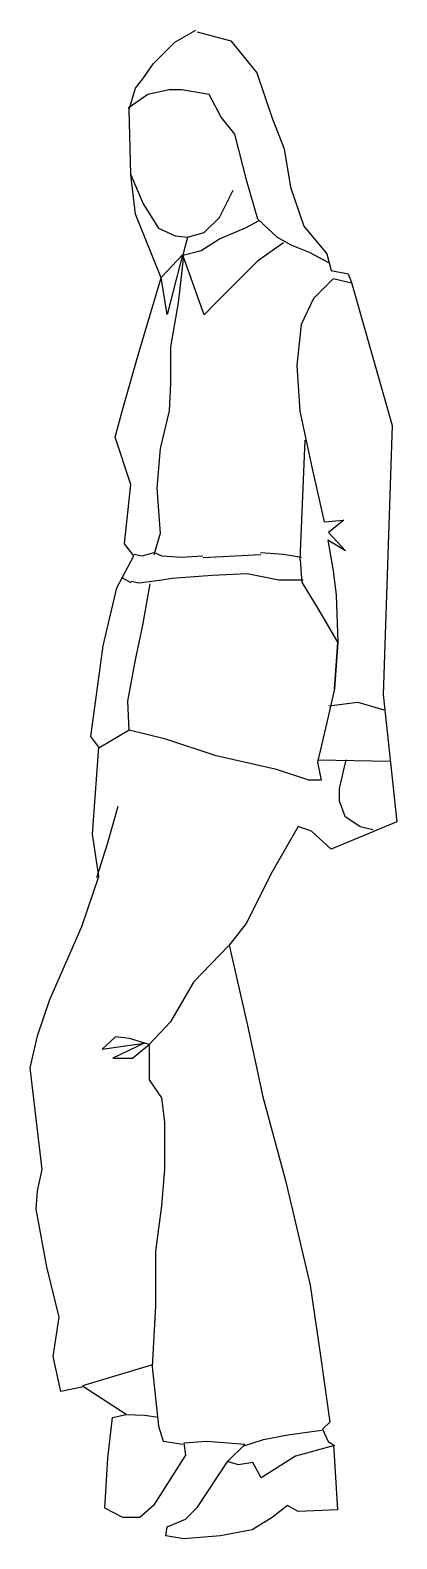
# Model space of a CAD drawing. Extents: x 5434 to 5825, y -2898 to -1290.
import ezdxf

# ---------------------------------------------------------------- set-up
doc = ezdxf.new("R2010")
doc.units = 0
doc.header["$LTSCALE"] = 1270
doc.header["$MEASUREMENT"] = 0
doc.layers.get('0').update_dxf_attribs({"linetype": 'CONTINUOUS'})

msp = doc.modelspace()

# ---------------------------------------------------------------- linework, layer by layer
at = {"linetype": 'CONTINUOUS'}
for p, q in [((5588.1, -1302.9), (5610.7, -1290.1)), ((5612, -1292), (5647.9, -1301.5)), ((5647.9, -1301.5), (5675.4, -1335.7)), ((5565.5, -1325.6), (5588.1, -1302.9)), ((5554, -1341.9), (5565.5, -1325.6)), ((5546.2, -1351.8), (5554, -1341.9)), ((5675.4, -1335.7), (5691.8, -1384)), ((5559.6, -1358.5), (5538.6, -1373.2)), ((5539.5, -1374.5), (5546.2, -1351.8)), ((5582.3, -1353.6), (5559.6, -1358.5)), ((5595.4, -1353.6), (5582.3, -1353.6)), ((5624.6, -1358.5), (5595.4, -1353.6)), ((5637.4, -1382.8), (5624.6, -1358.5)), ((5541.2, -1443.9), (5539.5, -1374.5)), ((5652.1, -1400.8), (5637.4, -1382.8)), ((5691.8, -1384), (5704.6, -1416.6)), ((5664.9, -1450.9), (5652.1, -1400.8)), ((5704.6, -1416.6), (5711.2, -1457.3)), ((5546.2, -1486.3), (5541.2, -1443.9)), ((5541.5, -1444.2), (5554.3, -1475.1)), ((5635.8, -1489.8), (5650.2, -1460.7)), ((5676.5, -1491.6), (5664.9, -1450.9)), ((5711.2, -1457.3), (5725.6, -1499.1)), ((5554.3, -1475.1), (5570.8, -1501)), ((5573.6, -1554), (5546.2, -1486.3)), ((5619.3, -1505.9), (5635.8, -1489.8)), ((5663.4, -1500.9), (5677.9, -1493)), ((5697.5, -1511), (5676.5, -1491.6)), ((5570.8, -1501), (5588.4, -1509.2)), ((5588.4, -1509.2), (5601.6, -1510.9)), ((5601.8, -1510.7), (5596.8, -1530.1)), ((5601.6, -1510.9), (5619.3, -1505.9)), ((5635.9, -1512.4), (5663.4, -1500.9)), ((5712.2, -1519.2), (5697.5, -1511)), ((5725.6, -1499.1), (5749.9, -1528.4)), ((5596.8, -1530.1), (5616.2, -1525.1)), ((5616.2, -1525.1), (5635.9, -1512.4)), ((5703.8, -1516.9), (5676.2, -1536.5)), ((5731.6, -1527.1), (5712.2, -1519.2)), ((5752.1, -1538.2), (5731.6, -1527.1)), ((5573.7, -1553.8), (5596.4, -1529.5)), ((5596.4, -1529.5), (5579.9, -1593.2)), ((5596.8, -1537.2), (5591.8, -1580.7)), ((5596.8, -1530.1), (5596.8, -1537.2)), ((5619.4, -1593.4), (5596.8, -1530.1)), ((5676.2, -1536.5), (5651.9, -1560.8)), ((5749.9, -1528.4), (5754.8, -1546.4)), ((5549.4, -1635.3), (5573.6, -1554)), ((5579.9, -1593.2), (5573.7, -1553.8)), ((5756.8, -1555), (5735.8, -1576.3)), ((5754.8, -1546.4), (5772.9, -1549.7)), ((5776.5, -1559.9), (5756.8, -1555)), ((5772.9, -1549.7), (5776.2, -1559.2)), ((5776.2, -1559.2), (5819.7, -1711.6)), ((5651.9, -1560.8), (5630.9, -1581.9)), ((5591.8, -1580.7), (5583.7, -1627.5)), ((5630.9, -1581.9), (5619.4, -1593.4)), ((5735.8, -1576.3), (5722.7, -1603.9)), ((5722.7, -1603.9), (5718.1, -1647.4)), ((5533, -1693.6), (5549.4, -1635.3)), ((5583.7, -1627.5), (5583.7, -1666.5)), ((5718.1, -1647.4), (5721.4, -1696.3)), ((5583.7, -1666.5), (5582, -1695.8)), ((5524.8, -1724), (5533, -1693.6)), ((5582, -1695.8), (5572.5, -1735.9)), ((5721.4, -1696.3), (5734.2, -1755.9)), ((5819.7, -1711.6), (5809.9, -1998.2)), ((5541.2, -1774.6), (5524.8, -1724)), ((5572.5, -1735.9), (5569.2, -1778.3)), ((5721.7, -1854.8), (5727.1, -1727)), ((5734.2, -1755.9), (5747.3, -1814.2)), ((5534.6, -1837.7), (5541.2, -1774.6)), ((5569.2, -1778.3), (5572.5, -1826.8)), ((5747.3, -1814.2), (5768.3, -1812.6)), ((5768.3, -1812.6), (5751.8, -1825.7)), ((5572.5, -1826.8), (5565.9, -1849.4)), ((5751.8, -1825.7), (5769.9, -1845)), ((5544.5, -1850.5), (5534.6, -1837.7)), ((5545, -1848.7), (5553.3, -1850.4)), ((5553.3, -1850.4), (5566.1, -1847)), ((5566.1, -1847), (5574.3, -1850.4)), ((5618.2, -1852.2), (5679.8, -1848.9)), ((5679.5, -1847), (5703.8, -1848.7)), ((5703.8, -1848.7), (5723.1, -1852)), ((5751, -1833.9), (5756.8, -1866.4)), ((5769.9, -1845), (5751, -1833.9)), ((5526.4, -1884.7), (5544.5, -1850.5)), ((5574.3, -1850.4), (5595.3, -1852)), ((5595.3, -1852), (5617.9, -1850.4)), ((5721.7, -1854.8), (5723.4, -1879.1)), ((5541.6, -1879.1), (5532.2, -1873.8)), ((5550, -1879.5), (5541.8, -1877.9)), ((5574.3, -1876.3), (5550, -1879.5)), ((5554.1, -1924.5), (5562, -1880.5)), ((5585.4, -1874.6), (5574.3, -1876.3)), ((5627.8, -1871.3), (5585.4, -1874.6)), ((5665.2, -1869.7), (5627.8, -1871.3)), ((5698.8, -1876.3), (5665.2, -1869.7)), ((5724.8, -1876.3), (5698.8, -1876.3)), ((5740.7, -1906.6), (5724.3, -1879.1)), ((5756.8, -1866.4), (5760.1, -1892.3)), ((5512, -1946.3), (5526.4, -1884.7)), ((5760.1, -1892.3), (5761.7, -1942.4)), ((5761.7, -1942.4), (5740.7, -1906.6)), ((5546.2, -1961.4), (5554.1, -1924.5)), ((5758.4, -1992.5), (5761.7, -1942.4)), ((5761.7, -1942.4), (5758.4, -1992.5)), ((5498.8, -2043.1), (5512, -1946.3)), ((5538.1, -2005.4), (5546.2, -1961.4)), ((5758.2, -1992.2), (5750, -2028)), ((5539.6, -2036.3), (5538.1, -2005.4)), ((5752.1, -2010.5), (5783, -2006.4)), ((5783, -2006.4), (5810.6, -2014.7)), ((5809.9, -1998.2), (5824.6, -2134.1)), ((5539.6, -2036.3), (5507.2, -2055.6)), ((5578.7, -2045.8), (5539.6, -2036.3)), ((5750, -2028), (5740.2, -2070.4)), ((5507.1, -2054.6), (5498.8, -2043.1)), ((5500.5, -2147.1), (5507.1, -2054.6)), ((5632.1, -2063.8), (5578.7, -2045.8)), ((5696.6, -2078.2), (5632.1, -2063.8)), ((5740, -2068), (5817.7, -2069.3)), ((5740.2, -2070.4), (5743.9, -2089.8)), ((5770.4, -2068), (5763.3, -2098.4)), ((5730.8, -2089.8), (5696.6, -2078.2)), ((5743.9, -2089.8), (5730.8, -2089.8)), ((5763.3, -2098.4), (5763.3, -2111.6)), ((5516.6, -2157.5), (5527.7, -2117.3)), ((5763.3, -2111.6), (5769.1, -2128)), ((5719.4, -2139), (5691.8, -2187.5)), ((5733.8, -2143.9), (5719.4, -2139)), ((5824.6, -2134.1), (5754.8, -2163.3)), ((5769.1, -2128), (5785.5, -2139.2)), ((5507.1, -2192.3), (5500.5, -2147.1)), ((5754.8, -2163.3), (5733.8, -2143.9)), ((5785.5, -2139.2), (5799.5, -2142.4)), ((5505.1, -2193.3), (5516.6, -2157.5)), ((5489.3, -2245.6), (5507.1, -2192.3)), ((5691.8, -2187.5), (5664.2, -2242.5)), ((5472.9, -2283), (5489.3, -2245.6)), ((5664.2, -2242.5), (5646.2, -2265.4)), ((5645.2, -2266.4), (5608.2, -2305)), ((5646.2, -2265.4), (5665.5, -2351.3)), ((5455.2, -2323.3), (5472.9, -2283)), ((5608.2, -2305), (5583.6, -2347.3)), ((5442.1, -2362.3), (5455.2, -2323.3)), ((5583.6, -2347.3), (5560.9, -2371.6)), ((5434.2, -2396.4), (5442.1, -2362.3)), ((5525.1, -2363.4), (5510.7, -2376.5)), ((5539.9, -2365), (5525.1, -2363.4)), ((5665.5, -2351.3), (5682, -2427.3)), ((5510.7, -2376.5), (5555.5, -2370)), ((5555.5, -2370), (5522.2, -2386)), ((5560.9, -2371.6), (5539.9, -2365)), ((5543.2, -2386), (5560.9, -2371.6)), ((5560.9, -2371.6), (5560.9, -2409.1)), ((5447, -2504.8), (5434.2, -2396.4)), ((5522.2, -2386), (5543.2, -2386)), ((5560.9, -2409.1), (5574, -2428.4)), ((5574, -2428.4), (5577.3, -2454.2)), ((5682, -2427.3), (5706.2, -2516.4)), ((5577.3, -2454.2), (5577.3, -2504.3)), ((5442.1, -2527.4), (5447, -2504.8)), ((5577.3, -2504.3), (5574, -2543.4)), ((5706.2, -2516.4), (5732.2, -2628)), ((5440.5, -2547.1), (5442.1, -2527.4)), ((5451.9, -2608.4), (5440.5, -2547.1)), ((5574, -2543.4), (5567.5, -2591.8)), ((5567.5, -2591.8), (5567.5, -2650.1)), ((5465.1, -2662.1), (5451.9, -2608.4)), ((5732.2, -2628), (5743.6, -2705.7)), ((5567.5, -2650.1), (5564.2, -2715)), ((5458.5, -2704.1), (5465.1, -2662.1)), ((5466.7, -2741.5), (5458.5, -2704.1)), ((5490.3, -2735.1), (5564.7, -2712.5)), ((5564.2, -2715), (5570.8, -2778.2)), ((5743.6, -2705.7), (5753.1, -2773.9)), ((5491, -2736.5), (5466.7, -2741.5)), ((5536.2, -2765.8), (5491, -2736.5)), ((5521.7, -2769.1), (5536.2, -2765.8)), ((5535.5, -2765.8), (5556, -2766.6)), ((5516.8, -2812.6), (5521.7, -2769.1)), ((5556, -2766.6), (5570.4, -2768.7)), ((5570.8, -2778.2), (5575.7, -2794.3)), ((5753.1, -2773.9), (5745.3, -2781.7)), ((5745.3, -2781.7), (5751.5, -2794.8)), ((5575.7, -2794.3), (5596.7, -2797.5)), ((5622.1, -2794.7), (5597.8, -2796.4)), ((5597.8, -2796.4), (5599.5, -2809.2)), ((5662.8, -2798), (5622.1, -2794.7)), ((5644.7, -2815.7), (5662.8, -2798)), ((5661.5, -2799.2), (5682.6, -2792.6)), ((5682.6, -2792.6), (5708.5, -2787.7)), ((5708.5, -2787.7), (5744.3, -2782.7)), ((5751.5, -2794.8), (5757.2, -2798.1)), ((5757.2, -2798.1), (5761.4, -2867.6)), ((5513.5, -2865.9), (5516.8, -2812.6)), ((5599.5, -2809.2), (5565.4, -2863)), ((5716.7, -2810.3), (5680.1, -2833.4)), ((5758.2, -2798.8), (5716.7, -2810.3)), ((5612.3, -2864.7), (5644.7, -2815.7)), ((5656.1, -2819.4), (5645.4, -2816.4)), ((5671.4, -2816.9), (5656.1, -2819.4)), ((5680.1, -2833.4), (5671.4, -2816.9)), ((5532.8, -2875.8), (5513.5, -2865.9)), ((5550.9, -2875.8), (5532.8, -2875.8)), ((5565.4, -2863), (5550.9, -2875.8)), ((5580.2, -2885.7), (5599.5, -2877.4)), ((5599.5, -2877.4), (5612.3, -2864.7)), ((5691.9, -2875.8), (5670.6, -2889)), ((5708, -2863), (5691.9, -2875.8)), ((5719.5, -2869.2), (5708, -2863)), ((5761.4, -2867.6), (5719.5, -2869.2)), ((5578.5, -2895.1), (5580.2, -2885.7)), ((5670.6, -2889), (5636.9, -2895.1)), ((5597.8, -2898.4), (5578.5, -2895.1)), ((5636.9, -2895.1), (5597.8, -2898.4))]:
    msp.add_line(p, q, dxfattribs=at)

doc.saveas('drawing.dxf')
